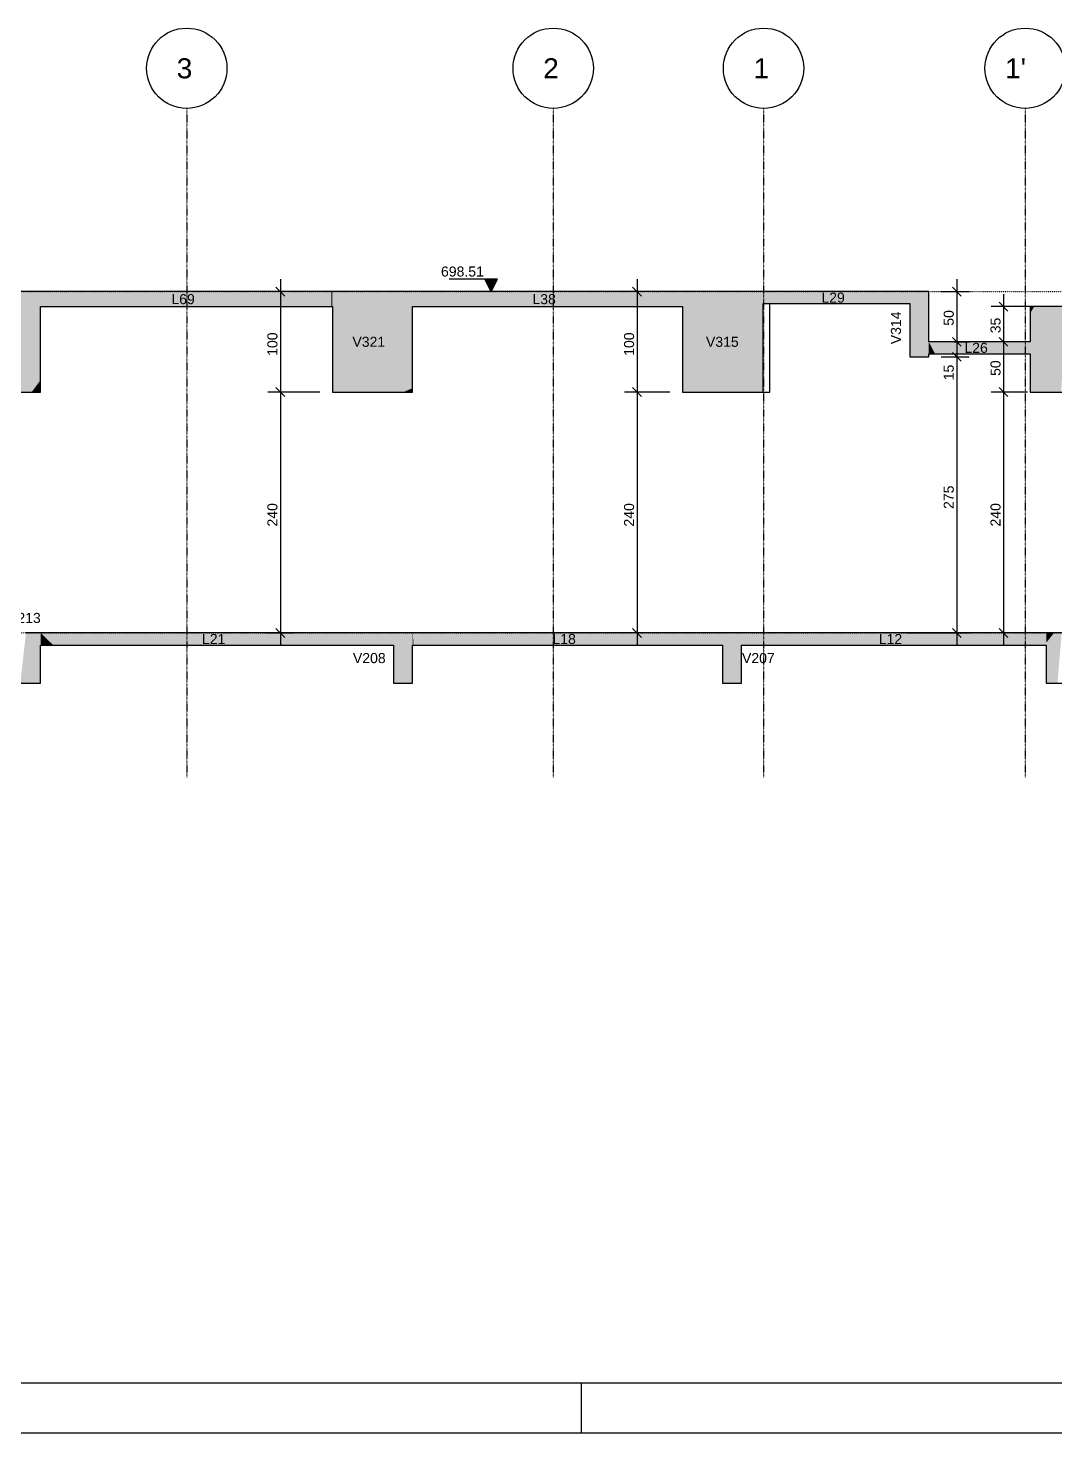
# Model space of a CAD drawing. Extents: x 37185 to 43130, y -8131 to -3926.
# Drawn here: x 38878 to 39901, y -8131 to -6732 of the extents above; entities that cross this region are included whole.
import ezdxf

# ---------------------------------------------------------------- set-up
doc = ezdxf.new("R2010")
doc.units = 0
doc.header["$MEASUREMENT"] = 0
doc.linetypes.add('ESTILO_TQS_0002', pattern=[0.4, 0.1, -0.3])
doc.linetypes.add('ESTILO_TQS_0004', pattern=[1.12, 0.5, -0.2, 0.01, -0.2, 0.01, -0.2])
for name, color, linetype in [('48', 4, 'CONTINUOUS'), ('50', 5, 'CONTINUOUS'), ('51', 5, 'CONTINUOUS'), ('52', 3, 'CONTINUOUS'), ('67', 7, 'CONTINUOUS'), ('70', 160, 'CONTINUOUS'), ('74', 2, 'CONTINUOUS'), ('75', 9, 'CONTINUOUS'), ('79', 12, 'CONTINUOUS'), ('95', 7, 'CONTINUOUS'), ('96', 252, 'CONTINUOUS')]:
    doc.layers.add(name, color=color, linetype=linetype)
doc.styles.add('TQS_ARIAL', font='arial.ttf')

msp = doc.modelspace()

# ---------------------------------------------------------------- linework, layer by layer
at = {"layer": '48', "linetype": 'Continuous'}
for p, q in [((39617, -7025.3), (39617, -7006.6)), ((39617, -7094.6), (39617, -7025.3)), ((39610.4, -7094.6), (39617, -7094.6))]:
    msp.add_line(p, q, dxfattribs=at)
at = {"layer": '50', "linetype": 'Continuous'}
for centre in [(39036.3, -6772.2), (39401.3, -6772.2), (39610.8, -6772.2), (39871.3, -6772.2)]:
    msp.add_circle(centre, 40, dxfattribs=at)
at = {"layer": '52', "linetype": 'Continuous'}
for points in [[(39775.3, -6994.6), (39764.5, -6994.6), (39758.4, -6994.6), (39756.3, -6994.6), (39744.4, -6994.6), (39659.1, -6994.6), (39617, -6994.6), (39610.5, -6994.6), (39610.4, -6994.6), (39570.2, -6994.6), (39541.6, -6994.6), (39536.4, -6994.6), (39529.9, -6994.6), (39314.3, -6994.6), (39261.3, -6994.6), (39215.8, -6994.6), (39190.2, -6994.6), (39181.3, -6994.6), (39180.4, -6994.6), (38890.8, -6994.6), (38845.3, -6994.6)], [(39775.3, -7044.6), (39775.3, -7022.8), (39775.3, -7001.9), (39775.3, -6994.6)], [(38890.8, -7094.6), (38890.8, -7082.6), (38890.8, -7009.6)], [(38890.8, -7009.6), (39055.9, -7009.6), (39147.5, -7009.6), (39180.4, -7009.6), (39181.3, -7009.6)], [(39181.3, -7009.6), (39181.3, -7094.6)], [(39261.3, -7094.6), (39261.3, -7090.7), (39261.3, -7009.6)], [(39261.3, -7009.6), (39264, -7009.6), (39283.7, -7009.6), (39287, -7009.6), (39314.3, -7009.6), (39439.8, -7009.6), (39529.9, -7009.6)], [(39529.9, -7009.6), (39529.9, -7058.7), (39529.9, -7094.6)], [(39610.4, -7094.6), (39610.4, -7048.6), (39610.4, -7011.2), (39610.4, -7006.6)], [(39610.4, -7006.6), (39610.5, -7006.6), (39612.1, -7006.6), (39617, -7006.6), (39695.9, -7006.6), (39744.4, -7006.6), (39756.3, -7006.6)], [(39756.3, -7006.6), (39756.3, -7031.3), (39756.3, -7059.6)], [(40026.3, -7009.6), (40019, -7009.6), (40011.3, -7009.6), (40007.3, -7009.6), (39970.4, -7009.6), (39931.7, -7009.6), (39928.6, -7009.6), (39926.2, -7009.6), (39911.3, -7009.6), (39891.5, -7009.6), (39880.2, -7009.6), (39876.3, -7009.6)], [(39876.3, -7009.6), (39876.3, -7016.3), (39876.3, -7016.7), (39876.3, -7017.3), (39876.3, -7019.1), (39876.3, -7044.6)], [(39876.3, -7044.6), (39775.3, -7044.6)], [(39756.3, -7059.6), (39758.4, -7059.6), (39769.2, -7059.6), (39775.3, -7059.6)], [(39775.3, -7059.6), (39775.3, -7056.6)], [(39775.3, -7056.6), (39781.6, -7056.6), (39838.7, -7056.6), (39871.2, -7056.6), (39876.3, -7056.6)], [(39876.3, -7056.6), (39876.3, -7067.2), (39876.3, -7094.6)], [(38810.8, -7094.6), (38856.3, -7094.6), (38881.9, -7094.6), (38890.8, -7094.6)], [(39181.3, -7094.6), (39226.8, -7094.6), (39252.4, -7094.6), (39261.3, -7094.6)], [(39529.9, -7094.6), (39567, -7094.6), (39597.4, -7094.6), (39610.4, -7094.6)], [(39876.3, -7094.6), (39896.1, -7094.6), (39907.3, -7094.6), (39911.3, -7094.6)], [(40942.3, -7334.6), (40750.5, -7334.6), (40576.8, -7334.6), (40560.5, -7334.6), (40541.8, -7334.6), (39911.3, -7334.6), (39907.7, -7334.6), (39900.1, -7334.6), (39892.3, -7334.6), (39588.8, -7334.6), (39585.2, -7334.6), (39577.6, -7334.6), (39569.8, -7334.6), (39261.7, -7334.6), (39261.3, -7334.6), (39257.7, -7334.6), (39250.1, -7334.6), (39242.3, -7334.6), (38890.8, -7334.6), (38886, -7334.6), (38876.2, -7334.6)], [(38890.8, -7384.6), (38890.8, -7346.6)], [(38890.8, -7346.6), (38894.1, -7346.6), (38897, -7346.6), (38903.2, -7346.6), (38952.8, -7346.6), (39056.5, -7346.6), (39070.8, -7346.6), (39100.6, -7346.6), (39242.3, -7346.6)], [(39242.3, -7346.6), (39242.3, -7355.2), (39242.3, -7364.7), (39242.3, -7384.6)], [(39261.3, -7384.6), (39261.3, -7346.6)], [(39261.3, -7346.6), (39261.5, -7346.6), (39261.9, -7346.6), (39305.9, -7346.6), (39397.9, -7346.6), (39412.3, -7346.6), (39442.5, -7346.6), (39505.4, -7346.6), (39569.8, -7346.6)], [(39569.8, -7346.6), (39569.8, -7355.2), (39569.8, -7384.6)], [(39588.8, -7384.6), (39588.8, -7375.1), (39588.8, -7355.2), (39588.8, -7346.6)], [(39588.8, -7346.6), (39688.8, -7346.6), (39735, -7346.6), (39831.3, -7346.6), (39842.9, -7346.6), (39867.1, -7346.6), (39892.3, -7346.6)], [(39892.3, -7346.6), (39892.3, -7355.2), (39892.3, -7364.7), (39892.3, -7384.6)], [(38865.8, -7384.6), (38870.5, -7384.6), (38880.4, -7384.6), (38890.8, -7384.6)], [(39242.3, -7384.6), (39245.9, -7384.6), (39253.5, -7384.6), (39261.3, -7384.6)], [(39569.8, -7384.6), (39573.4, -7384.6), (39581, -7384.6), (39588.8, -7384.6)], [(39892.3, -7384.6), (39895.9, -7384.6), (39903.5, -7384.6), (39911.3, -7384.6)]]:
    msp.add_lwpolyline(points, dxfattribs=at)
at = {"layer": '67', "linetype": 'ESTILO_TQS_0002'}
for p, q in [((37788.7, -6994.6), (41493.7, -6994.6)), ((37863.1, -7334.6), (41493.7, -7334.6))]:
    msp.add_line(p, q, dxfattribs=at)
at = {"layer": '70', "linetype": 'ESTILO_TQS_0004'}
for p, q in [((39036.3, -6812.2), (39036.3, -7478.1)), ((39401.3, -6812.2), (39401.3, -7478.1)), ((39610.8, -6812.2), (39610.8, -7478.1)), ((39871.3, -6812.2), (39871.3, -7478.1))]:
    msp.add_line(p, q, dxfattribs=at)
at = {"layer": '75', "linetype": 'Continuous'}
for p, q in [((39141.5, -6994.6), (39117.1, -6994.6)), ((39125.1, -6990.2), (39134, -6999)), ((39129.6, -6982.1), (39129.6, -7107.1)), ((39154, -6994.6), (39154, -6994.6)), ((39345.7, -6982.1), (39297.7, -6982.1)), ((39339.5, -6994.6), (39333.2, -6982.1)), ((39333.8, -6983.2), (39345.2, -6983.2)), ((39334.3, -6984.3), (39344.6, -6984.3)), ((39334.9, -6985.4), (39344, -6985.4)), ((39335.4, -6986.5), (39343.5, -6986.5)), ((39336, -6987.7), (39342.9, -6987.7)), ((39336.6, -6988.8), (39342.4, -6988.8)), ((39337.1, -6989.9), (39341.8, -6989.9)), ((39337.7, -6991), (39341.3, -6991)), ((39338.2, -6992.1), (39340.7, -6992.1)), ((39338.8, -6993.2), (39340.1, -6993.2)), ((39339.5, -6994.6), (39345.7, -6982.1)), ((39488.1, -6994.6), (39472.3, -6994.6)), ((39480.4, -6990.2), (39489.2, -6999)), ((39484.8, -6982.1), (39484.8, -7107.1)), ((39500.6, -6994.6), (39500.6, -6994.6)), ((39775.3, -6994.6), (39775.3, -6994.6)), ((39787.8, -6994.6), (39815.7, -6994.6)), ((39798.8, -6990.2), (39807.6, -6999)), ((39803.2, -6982.1), (39803.2, -7057.1)), ((39879, -7009.6), (39837.3, -7009.6)), ((39845.3, -7005.2), (39854.2, -7014)), ((39849.8, -6997.1), (39849.8, -7057.1)), ((39891.5, -7009.6), (39891.5, -7009.6)), ((39803.2, -7032.1), (39803.2, -7072.1)), ((39849.8, -7032.1), (39849.8, -7107.1)), ((39788, -7044.6), (39788, -7044.6)), ((39788, -7044.6), (39788, -7044.6)), ((39798.8, -7040.2), (39807.6, -7049)), ((39798.8, -7040.2), (39807.6, -7049)), ((39800.5, -7044.6), (39815.7, -7044.6)), ((39800.5, -7044.6), (39815.7, -7044.6)), ((39803.2, -7047.1), (39803.2, -7347.1)), ((39848.3, -7044.6), (39837.3, -7044.6)), ((39848.3, -7044.6), (39837.3, -7044.6)), ((39845.3, -7040.2), (39854.2, -7049)), ((39845.3, -7040.2), (39854.2, -7049)), ((39860.8, -7044.6), (39860.8, -7044.6)), ((39860.8, -7044.6), (39860.8, -7044.6)), ((39775.3, -7059.6), (39775.3, -7059.6)), ((39775.3, -7059.6), (39775.3, -7059.6)), ((39787.8, -7059.6), (39815.7, -7059.6)), ((39787.8, -7059.6), (39815.7, -7059.6)), ((39798.8, -7055.2), (39807.6, -7064)), ((39798.8, -7055.2), (39807.6, -7064)), ((39125.1, -7090.2), (39134, -7099)), ((39125.1, -7090.2), (39134, -7099)), ((39129.6, -7082.1), (39129.6, -7347.1)), ((39480.4, -7090.2), (39489.2, -7099)), ((39480.4, -7090.2), (39489.2, -7099)), ((39484.8, -7082.1), (39484.8, -7347.1)), ((39845.3, -7090.2), (39854.2, -7099)), ((39845.3, -7090.2), (39854.2, -7099)), ((39849.8, -7082.1), (39849.8, -7347.1)), ((39168.8, -7094.6), (39117.1, -7094.6)), ((39168.8, -7094.6), (39117.1, -7094.6)), ((39181.3, -7094.6), (39181.3, -7094.6)), ((39181.3, -7094.6), (39181.3, -7094.6)), ((39517.4, -7094.6), (39472.3, -7094.6)), ((39517.4, -7094.6), (39472.3, -7094.6)), ((39529.9, -7094.6), (39529.9, -7094.6)), ((39529.9, -7094.6), (39529.9, -7094.6)), ((39873.7, -7094.6), (39837.3, -7094.6)), ((39873.7, -7094.6), (39837.3, -7094.6)), ((39886.2, -7094.6), (39886.2, -7094.6)), ((39886.2, -7094.6), (39886.2, -7094.6)), ((39125.1, -7330.2), (39134, -7339)), ((39480.4, -7330.2), (39489.2, -7339)), ((39798.8, -7330.2), (39807.6, -7339)), ((39845.3, -7330.2), (39854.2, -7339)), ((39103.1, -7334.6), (39103.1, -7334.6)), ((39115.6, -7334.6), (39142.1, -7334.6)), ((39488.1, -7334.6), (39472.3, -7334.6)), ((39500.6, -7334.6), (39500.6, -7334.6)), ((39740.5, -7334.6), (39740.5, -7334.6)), ((39753, -7334.6), (39815.7, -7334.6)), ((39891.4, -7334.6), (39837.3, -7334.6))]:
    msp.add_line(p, q, dxfattribs=at)
at = {"layer": '79', "linetype": 'Continuous'}
msp.add_lwpolyline([(39333.2, -6982.1), (39339.5, -6994.6), (39345.7, -6982.1), (39333.2, -6982.1)], dxfattribs=at)
at = {"layer": '95', "linetype": 'Continuous'}
for p, q in [((37309.5, -8081.3), (43079.5, -8081.3)), ((39429.5, -8131.3), (39429.5, -8081.3)), ((37184.5, -8131.3), (43129.5, -8131.3))]:
    msp.add_line(p, q, dxfattribs=at)
at = {"layer": '96', "linetype": 'Continuous'}
for points in [[(38890.8, -6994.6), (38845.3, -6994.6), (38856.3, -7094.6)], [(38890.8, -6994.6), (38856.3, -7094.6), (38890.8, -6994.6)], [(38890.8, -6994.6), (38856.3, -7094.6), (38881.9, -7094.6)], [(38890.8, -6994.6), (38881.9, -7094.6), (38890.8, -6994.6)], [(38890.8, -6994.6), (38881.9, -7094.6), (38890.8, -7008.1)], [(38890.8, -6994.6), (38890.8, -7008.1), (38890.8, -6994.6)], [(39180.4, -6994.6), (38890.8, -6994.6), (38890.8, -7003.1)], [(39180.4, -6994.6), (38890.8, -7003.1), (39180.4, -6994.6)], [(39180.4, -6994.6), (38890.8, -7003.1), (38890.8, -7007.8)], [(39180.4, -6994.6), (38890.8, -7007.8), (39180.4, -6994.6)], [(39180.4, -6994.6), (38890.8, -7007.8), (38890.8, -7009.6)], [(39180.4, -6994.6), (38890.8, -7009.6), (39180.4, -6994.6)], [(39180.4, -6994.6), (38890.8, -7009.6), (39055.9, -7009.6)], [(39180.4, -6994.6), (39055.9, -7009.6), (39180.4, -6994.6)], [(39180.4, -6994.6), (39055.9, -7009.6), (39147.5, -7009.6)], [(39180.4, -6994.6), (39147.5, -7009.6), (39180.4, -6994.6)], [(39180.4, -6994.6), (39147.5, -7009.6), (39180.4, -7009.6)], [(39180.4, -6994.6), (39180.4, -7009.6), (39180.4, -6994.6)], [(39180.4, -6994.6), (39180.4, -7009.6), (39181.3, -7009.6)], [(39180.4, -6994.6), (39181.3, -7009.6), (39180.4, -6994.6)], [(39180.4, -6994.6), (39181.3, -7009.6), (39181.3, -7001.1)], [(39180.4, -6994.6), (39181.3, -7001.1), (39180.4, -6994.6)], [(39180.4, -6994.6), (39181.3, -7001.1), (39181.3, -6996.3)], [(39180.4, -6994.6), (39181.3, -6996.3), (39180.4, -6994.6)], [(39180.4, -6994.6), (39181.3, -6996.3), (39181.3, -6994.6)], [(39180.4, -6994.6), (39181.3, -6994.6), (39180.4, -6994.6)], [(39190.2, -6994.6), (39181.3, -6994.6), (39226.8, -7094.6)], [(39226.8, -7094.6), (39181.3, -6994.6), (39181.3, -7094.6)], [(39215.8, -6994.6), (39190.2, -6994.6), (39226.8, -7094.6)], [(39190.2, -6994.6), (39226.8, -7094.6), (39190.2, -6994.6)], [(39215.8, -6994.6), (39226.8, -7094.6), (39261.3, -6994.6)], [(39215.8, -6994.6), (39261.3, -6994.6), (39215.8, -6994.6)], [(39215.8, -6994.6), (39226.8, -7094.6), (39215.8, -6994.6)], [(39226.8, -7094.6), (39252.4, -7094.6), (39261.3, -6994.6)], [(39226.8, -7094.6), (39261.3, -6994.6), (39226.8, -7094.6)], [(39261.3, -6994.6), (39252.4, -7094.6), (39261.3, -6997.7)], [(39261.3, -6994.6), (39261.3, -6997.7), (39261.3, -6994.6)], [(39314.3, -6994.6), (39261.3, -6994.6), (39261.3, -7001.2)], [(39314.3, -6994.6), (39261.3, -7001.2), (39314.3, -6994.6)], [(39314.3, -6994.6), (39261.3, -7001.2), (39261.3, -7007)], [(39314.3, -6994.6), (39261.3, -7007), (39314.3, -6994.6)], [(39314.3, -6994.6), (39261.3, -7007), (39261.3, -7009.6)], [(39314.3, -6994.6), (39261.3, -7009.6), (39314.3, -6994.6)], [(39314.3, -6994.6), (39261.3, -7009.6), (39264, -7009.6)], [(39314.3, -6994.6), (39264, -7009.6), (39314.3, -6994.6)], [(39314.3, -6994.6), (39264, -7009.6), (39283.7, -7009.6)], [(39314.3, -6994.6), (39283.7, -7009.6), (39314.3, -6994.6)], [(39314.3, -6994.6), (39283.7, -7009.6), (39287, -7009.6)], [(39314.3, -6994.6), (39287, -7009.6), (39314.3, -6994.6)], [(39314.3, -6994.6), (39287, -7009.6), (39314.3, -7009.6)], [(39314.3, -6994.6), (39314.3, -7009.6), (39314.3, -6994.6)], [(39314.3, -6994.6), (39314.3, -7009.6), (39439.8, -7009.6)], [(39314.3, -6994.6), (39439.8, -7009.6), (39314.3, -6994.6)], [(39314.3, -6994.6), (39439.8, -7009.6), (39529.9, -7009.6)], [(39314.3, -6994.6), (39529.9, -7009.6), (39314.3, -6994.6)], [(39314.3, -6994.6), (39529.9, -7009.6), (39529.9, -7002.1)], [(39314.3, -6994.6), (39529.9, -7002.1), (39314.3, -6994.6)], [(39314.3, -6994.6), (39529.9, -7002.1), (39529.9, -6996.7)], [(39314.3, -6994.6), (39529.9, -6996.7), (39314.3, -6994.6)], [(39314.3, -6994.6), (39529.9, -6996.7), (39529.9, -6994.6)], [(39314.3, -6994.6), (39529.9, -6994.6), (39314.3, -6994.6)], [(39541.6, -6994.6), (39529.9, -6994.6), (39567, -7094.6)], [(39567, -7094.6), (39529.9, -6994.6), (39529.9, -7008.8)], [(39570.2, -6994.6), (39541.6, -6994.6), (39567, -7094.6)], [(39541.6, -6994.6), (39567, -7094.6), (39541.6, -6994.6)], [(39570.2, -6994.6), (39567, -7094.6), (39570.2, -6994.6)], [(39570.2, -6994.6), (39567, -7094.6), (39597.4, -7094.6)], [(39610.4, -6994.6), (39570.2, -6994.6), (39597.4, -7094.6)], [(39570.2, -6994.6), (39597.4, -7094.6), (39570.2, -6994.6)], [(39610.4, -6994.6), (39597.4, -7094.6), (39610.4, -6994.6)], [(39610.4, -6994.6), (39597.4, -7094.6), (39610.4, -7094.6)], [(39610.4, -6994.6), (39610.4, -7094.6), (39610.4, -6994.6)], [(39610.4, -7001.4), (39756.3, -6995.9), (39756.3, -6994.6)], [(39610.4, -7001.4), (39756.3, -6994.6), (39610.4, -7001.4)], [(39610.4, -7001.4), (39756.3, -6994.6), (39744.4, -6994.6)], [(39610.4, -7001.4), (39744.4, -6994.6), (39610.4, -7001.4)], [(39610.4, -7001.4), (39744.4, -6994.6), (39659.1, -6994.6)], [(39610.4, -7001.4), (39659.1, -6994.6), (39610.4, -7001.4)], [(39610.4, -7001.4), (39659.1, -6994.6), (39610.5, -6994.6)], [(39610.4, -7001.4), (39610.5, -6994.6), (39610.4, -7001.4)], [(39610.4, -7001.4), (39610.5, -6994.6), (39610.4, -6994.6)], [(39610.4, -7001.4), (39610.4, -6994.6), (39610.4, -7001.4)], [(39756.3, -7031.3), (39775.3, -7001.9), (39775.3, -6994.6)], [(39756.3, -7031.3), (39775.3, -6994.6), (39756.3, -7031.3)], [(39756.3, -7031.3), (39775.3, -6994.6), (39764.5, -6994.6)], [(39756.3, -7031.3), (39764.5, -6994.6), (39756.3, -7031.3)], [(39756.3, -7031.3), (39764.5, -6994.6), (39758.4, -6994.6)], [(39756.3, -7031.3), (39758.4, -6994.6), (39756.3, -7031.3)], [(39756.3, -7031.3), (39758.4, -6994.6), (39756.3, -6994.6)], [(39756.3, -7031.3), (39756.3, -6994.6), (39756.3, -7031.3)], [(38890.8, -7008.1), (38881.9, -7094.6), (38890.8, -7082.6)], [(38890.8, -7008.1), (38890.8, -7082.6), (38890.8, -7008.1)], [(39252.4, -7094.6), (39261.3, -7090.7), (39261.3, -6997.7)], [(39252.4, -7094.6), (39261.3, -6997.7), (39252.4, -7094.6)], [(39567, -7094.6), (39529.9, -7008.8), (39567, -7094.6)], [(39529.9, -7058.7), (39567, -7094.6), (39529.9, -7008.8)], [(39529.9, -7058.7), (39529.9, -7008.8), (39529.9, -7058.7)], [(39610.4, -7001.4), (39756.3, -6999.8), (39756.3, -6995.9)], [(39610.4, -7001.4), (39756.3, -6995.9), (39610.4, -7001.4)], [(39610.4, -7001.4), (39756.3, -7006.6), (39756.3, -6999.8)], [(39610.4, -7001.4), (39756.3, -6999.8), (39610.4, -7001.4)], [(39610.4, -7001.4), (39610.4, -7006.6), (39610.5, -7006.6)], [(39610.4, -7001.4), (39610.5, -7006.6), (39610.4, -7001.4)], [(39610.4, -7001.4), (39610.5, -7006.6), (39695.9, -7006.6)], [(39610.4, -7001.4), (39695.9, -7006.6), (39610.4, -7001.4)], [(39610.4, -7001.4), (39695.9, -7006.6), (39744.4, -7006.6)], [(39610.4, -7001.4), (39744.4, -7006.6), (39610.4, -7001.4)], [(39610.4, -7001.4), (39744.4, -7006.6), (39756.3, -7006.6)], [(39610.4, -7001.4), (39756.3, -7006.6), (39610.4, -7001.4)], [(39756.3, -7031.3), (39775.3, -7022.8), (39775.3, -7001.9)], [(39756.3, -7031.3), (39775.3, -7001.9), (39756.3, -7031.3)], [(39896.1, -7094.6), (39880.2, -7009.6), (39876.3, -7016.3)], [(39880.2, -7009.6), (39876.3, -7009.6), (39876.3, -7016.3)], [(39880.2, -7009.6), (39876.3, -7016.3), (39880.2, -7009.6)], [(39891.5, -7009.6), (39880.2, -7009.6), (39896.1, -7094.6)], [(39911.3, -7009.6), (39891.5, -7009.6), (39896.1, -7094.6)], [(39891.5, -7009.6), (39896.1, -7094.6), (39891.5, -7009.6)], [(39911.3, -7009.6), (39896.1, -7094.6), (39911.3, -7009.6)], [(39907.3, -7094.6), (39911.3, -7009.6), (39896.1, -7094.6)], [(39756.3, -7031.3), (39775.3, -7059.6), (39775.3, -7022.8)], [(39756.3, -7031.3), (39775.3, -7022.8), (39756.3, -7031.3)], [(39896.1, -7094.6), (39876.3, -7016.3), (39896.1, -7094.6)], [(39896.1, -7094.6), (39876.3, -7016.3), (39876.3, -7016.7)], [(39896.1, -7094.6), (39876.3, -7016.7), (39896.1, -7094.6)], [(39896.1, -7094.6), (39876.3, -7016.7), (39876.3, -7017.3)], [(39896.1, -7094.6), (39876.3, -7017.3), (39896.1, -7094.6)], [(39896.1, -7094.6), (39876.3, -7017.3), (39876.3, -7019.1)], [(39896.1, -7094.6), (39876.3, -7019.1), (39896.1, -7094.6)], [(39896.1, -7094.6), (39876.3, -7019.1), (39876.3, -7067.2)], [(39756.3, -7031.3), (39756.3, -7059.6), (39758.4, -7059.6)], [(39756.3, -7031.3), (39758.4, -7059.6), (39756.3, -7031.3)], [(39756.3, -7031.3), (39758.4, -7059.6), (39769.2, -7059.6)], [(39756.3, -7031.3), (39769.2, -7059.6), (39756.3, -7031.3)], [(39756.3, -7031.3), (39769.2, -7059.6), (39775.3, -7059.6)], [(39756.3, -7031.3), (39775.3, -7059.6), (39756.3, -7031.3)], [(39775.3, -7044.6), (39775.3, -7056.6), (39781.6, -7056.6)], [(39775.3, -7044.6), (39781.6, -7056.6), (39775.3, -7044.6)], [(39775.3, -7044.6), (39781.6, -7056.6), (39838.7, -7056.6)], [(39775.3, -7044.6), (39838.7, -7056.6), (39775.3, -7044.6)], [(39775.3, -7044.6), (39838.7, -7056.6), (39871.2, -7056.6)], [(39775.3, -7044.6), (39871.2, -7056.6), (39775.3, -7044.6)], [(39775.3, -7044.6), (39871.2, -7056.6), (39876.3, -7056.6)], [(39775.3, -7044.6), (39876.3, -7056.6), (39775.3, -7044.6)], [(39775.3, -7044.6), (39876.3, -7056.6), (39876.3, -7049.8)], [(39775.3, -7044.6), (39876.3, -7049.8), (39775.3, -7044.6)], [(39775.3, -7044.6), (39876.3, -7049.8), (39876.3, -7045.9)], [(39775.3, -7044.6), (39876.3, -7045.9), (39775.3, -7044.6)], [(39775.3, -7044.6), (39876.3, -7045.9), (39876.3, -7044.6)], [(39775.3, -7044.6), (39876.3, -7044.6), (39775.3, -7044.6)], [(39529.9, -7058.7), (39529.9, -7094.6), (39567, -7094.6)], [(39529.9, -7058.7), (39567, -7094.6), (39529.9, -7058.7)], [(39896.1, -7094.6), (39876.3, -7067.2), (39896.1, -7094.6)], [(39896.1, -7094.6), (39876.3, -7067.2), (39876.3, -7094.6)], [(38890.8, -7082.6), (38881.9, -7094.6), (38890.8, -7094.6)], [(38890.8, -7082.6), (38890.8, -7094.6), (38890.8, -7082.6)], [(39261.3, -7094.6), (39261.3, -7090.7), (39252.4, -7094.6)], [(39226.8, -7094.6), (39181.3, -7094.6), (39226.8, -7094.6)], [(39261.3, -7094.6), (39252.4, -7094.6), (39261.3, -7094.6)], [(39896.1, -7094.6), (39876.3, -7094.6), (39896.1, -7094.6)], [(39907.3, -7094.6), (39896.1, -7094.6), (39907.3, -7094.6)], [(38870.5, -7384.6), (38880.4, -7384.6), (38876.2, -7334.6)], [(38876.2, -7334.6), (38880.4, -7384.6), (38886, -7334.6)], [(38876.2, -7334.6), (38886, -7334.6), (38876.2, -7334.6)], [(38880.4, -7384.6), (38890.8, -7384.6), (38886, -7334.6)], [(38880.4, -7384.6), (38886, -7334.6), (38880.4, -7384.6)], [(38886, -7334.6), (38890.8, -7384.6), (38890.8, -7334.6)], [(38886, -7334.6), (38890.8, -7334.6), (38886, -7334.6)], [(38890.8, -7334.6), (38890.8, -7346.6), (38894.1, -7346.6)], [(38890.8, -7334.6), (38894.1, -7346.6), (38890.8, -7334.6)], [(38890.8, -7334.6), (38894.1, -7346.6), (38897, -7346.6)], [(38890.8, -7334.6), (38897, -7346.6), (38890.8, -7334.6)], [(38890.8, -7334.6), (38897, -7346.6), (38903.2, -7346.6)], [(38890.8, -7334.6), (38903.2, -7346.6), (38890.8, -7334.6)], [(38890.8, -7334.6), (38903.2, -7346.6), (38952.8, -7346.6)], [(38890.8, -7334.6), (38952.8, -7346.6), (38890.8, -7334.6)], [(38890.8, -7334.6), (38952.8, -7346.6), (39056.5, -7346.6)], [(38890.8, -7334.6), (39056.5, -7346.6), (38890.8, -7334.6)], [(38890.8, -7334.6), (39056.5, -7346.6), (39070.8, -7346.6)], [(38890.8, -7334.6), (39070.8, -7346.6), (38890.8, -7334.6)], [(38890.8, -7334.6), (39070.8, -7346.6), (39100.6, -7346.6)], [(38890.8, -7334.6), (39100.6, -7346.6), (38890.8, -7334.6)], [(38890.8, -7334.6), (39100.6, -7346.6), (39242.3, -7346.6)], [(38890.8, -7334.6), (39242.3, -7346.6), (38890.8, -7334.6)], [(38890.8, -7334.6), (39242.3, -7346.6), (39242.3, -7344.3)], [(38890.8, -7334.6), (39242.3, -7344.3), (38890.8, -7334.6)], [(38890.8, -7334.6), (39242.3, -7344.3), (39242.3, -7339.5)], [(38890.8, -7334.6), (39242.3, -7339.5), (38890.8, -7334.6)], [(38890.8, -7334.6), (39242.3, -7339.5), (39242.3, -7334.6)], [(38890.8, -7334.6), (39242.3, -7334.6), (38890.8, -7334.6)], [(39242.3, -7344.3), (39245.9, -7384.6), (39242.3, -7334.6)], [(39242.3, -7344.3), (39242.3, -7334.6), (39242.3, -7344.3)], [(39242.3, -7334.6), (39245.9, -7384.6), (39250.1, -7334.6)], [(39242.3, -7334.6), (39250.1, -7334.6), (39242.3, -7334.6)], [(39245.9, -7384.6), (39242.3, -7344.3), (39242.3, -7346.5)], [(39245.9, -7384.6), (39253.5, -7384.6), (39250.1, -7334.6)], [(39245.9, -7384.6), (39250.1, -7334.6), (39245.9, -7384.6)], [(39250.1, -7334.6), (39253.5, -7384.6), (39257.7, -7334.6)], [(39250.1, -7334.6), (39257.7, -7334.6), (39250.1, -7334.6)], [(39253.5, -7384.6), (39261.3, -7384.6), (39257.7, -7334.6)], [(39253.5, -7384.6), (39257.7, -7334.6), (39253.5, -7384.6)], [(39257.7, -7334.6), (39261.3, -7384.6), (39261.3, -7334.6)], [(39257.7, -7334.6), (39261.3, -7334.6), (39257.7, -7334.6)], [(39261.7, -7334.6), (39261.3, -7334.6), (39261.3, -7336.9)], [(39261.7, -7334.6), (39261.3, -7336.9), (39261.7, -7334.6)], [(39261.7, -7334.6), (39261.3, -7336.9), (39261.3, -7341.6)], [(39261.7, -7334.6), (39261.3, -7341.6), (39261.7, -7334.6)], [(39261.7, -7334.6), (39261.3, -7341.6), (39261.3, -7346.6)], [(39261.7, -7334.6), (39261.3, -7346.6), (39261.7, -7334.6)], [(39261.7, -7334.6), (39261.3, -7346.6), (39261.5, -7346.6)], [(39261.7, -7334.6), (39261.5, -7346.6), (39261.7, -7334.6)], [(39261.7, -7334.6), (39261.5, -7346.6), (39261.9, -7346.6)], [(39261.7, -7334.6), (39261.9, -7346.6), (39261.7, -7334.6)], [(39261.7, -7334.6), (39261.9, -7346.6), (39305.9, -7346.6)], [(39261.7, -7334.6), (39305.9, -7346.6), (39261.7, -7334.6)], [(39261.7, -7334.6), (39305.9, -7346.6), (39397.9, -7346.6)], [(39261.7, -7334.6), (39397.9, -7346.6), (39261.7, -7334.6)], [(39261.7, -7334.6), (39397.9, -7346.6), (39412.3, -7346.6)], [(39261.7, -7334.6), (39412.3, -7346.6), (39261.7, -7334.6)], [(39261.7, -7334.6), (39412.3, -7346.6), (39442.5, -7346.6)], [(39261.7, -7334.6), (39442.5, -7346.6), (39261.7, -7334.6)], [(39261.7, -7334.6), (39442.5, -7346.6), (39505.4, -7346.6)], [(39261.7, -7334.6), (39505.4, -7346.6), (39261.7, -7334.6)], [(39261.7, -7334.6), (39505.4, -7346.6), (39569.8, -7346.6)], [(39261.7, -7334.6), (39569.8, -7346.6), (39261.7, -7334.6)], [(39261.7, -7334.6), (39569.8, -7346.6), (39569.8, -7344.3)], [(39261.7, -7334.6), (39569.8, -7344.3), (39261.7, -7334.6)], [(39261.7, -7334.6), (39569.8, -7344.3), (39569.8, -7339.5)], [(39261.7, -7334.6), (39569.8, -7339.5), (39261.7, -7334.6)], [(39261.7, -7334.6), (39569.8, -7339.5), (39569.8, -7334.6)], [(39261.7, -7334.6), (39569.8, -7334.6), (39261.7, -7334.6)], [(39569.8, -7355.2), (39588.8, -7343.9), (39588.8, -7334.6)], [(39569.8, -7355.2), (39588.8, -7334.6), (39569.8, -7355.2)], [(39569.8, -7355.2), (39588.8, -7334.6), (39585.2, -7334.6)], [(39569.8, -7355.2), (39585.2, -7334.6), (39569.8, -7355.2)], [(39569.8, -7355.2), (39585.2, -7334.6), (39577.6, -7334.6)], [(39569.8, -7355.2), (39577.6, -7334.6), (39569.8, -7355.2)], [(39569.8, -7355.2), (39577.6, -7334.6), (39569.8, -7334.6)], [(39569.8, -7355.2), (39569.8, -7334.6), (39569.8, -7355.2)], [(39569.8, -7355.2), (39588.8, -7344.3), (39588.8, -7343.9)], [(39569.8, -7355.2), (39588.8, -7343.9), (39569.8, -7355.2)], [(39569.8, -7355.2), (39588.8, -7346.5), (39588.8, -7344.3)], [(39569.8, -7355.2), (39588.8, -7344.3), (39569.8, -7355.2)], [(39588.8, -7334.6), (39588.8, -7346.6), (39688.8, -7346.6)], [(39588.8, -7334.6), (39688.8, -7346.6), (39588.8, -7334.6)], [(39588.8, -7334.6), (39688.8, -7346.6), (39735, -7346.6)], [(39588.8, -7334.6), (39735, -7346.6), (39588.8, -7334.6)], [(39588.8, -7334.6), (39735, -7346.6), (39831.3, -7346.6)], [(39588.8, -7334.6), (39831.3, -7346.6), (39588.8, -7334.6)], [(39588.8, -7334.6), (39831.3, -7346.6), (39842.9, -7346.6)], [(39588.8, -7334.6), (39842.9, -7346.6), (39588.8, -7334.6)], [(39588.8, -7334.6), (39842.9, -7346.6), (39867.1, -7346.6)], [(39588.8, -7334.6), (39867.1, -7346.6), (39588.8, -7334.6)], [(39588.8, -7334.6), (39867.1, -7346.6), (39892.3, -7346.6)], [(39588.8, -7334.6), (39892.3, -7346.6), (39588.8, -7334.6)], [(39588.8, -7334.6), (39892.3, -7346.6), (39892.3, -7344.3)], [(39588.8, -7334.6), (39892.3, -7344.3), (39588.8, -7334.6)], [(39588.8, -7334.6), (39892.3, -7344.3), (39892.3, -7339.5)], [(39588.8, -7334.6), (39892.3, -7339.5), (39588.8, -7334.6)], [(39588.8, -7334.6), (39892.3, -7339.5), (39892.3, -7334.6)], [(39588.8, -7334.6), (39892.3, -7334.6), (39588.8, -7334.6)], [(39900.1, -7334.6), (39892.3, -7344.3), (39895.9, -7384.6)], [(39892.3, -7334.6), (39892.3, -7344.3), (39900.1, -7334.6)], [(39892.3, -7334.6), (39900.1, -7334.6), (39892.3, -7334.6)], [(39895.9, -7384.6), (39892.3, -7344.3), (39892.3, -7346.5)], [(39903.5, -7384.6), (39900.1, -7334.6), (39895.9, -7384.6)], [(39900.1, -7334.6), (39895.9, -7384.6), (39900.1, -7334.6)], [(39907.7, -7334.6), (39900.1, -7334.6), (39903.5, -7384.6)], [(39245.9, -7384.6), (39242.3, -7346.5), (39245.9, -7384.6)], [(39245.9, -7384.6), (39242.3, -7346.5), (39242.3, -7355.2)], [(39245.9, -7384.6), (39242.3, -7355.2), (39245.9, -7384.6)], [(39245.9, -7384.6), (39242.3, -7355.2), (39242.3, -7364.7)], [(39569.8, -7355.2), (39588.8, -7355.2), (39588.8, -7346.5)], [(39569.8, -7355.2), (39588.8, -7346.5), (39569.8, -7355.2)], [(39569.8, -7355.2), (39569.8, -7384.6), (39573.4, -7384.6)], [(39569.8, -7355.2), (39573.4, -7384.6), (39569.8, -7355.2)], [(39569.8, -7355.2), (39573.4, -7384.6), (39581, -7384.6)], [(39569.8, -7355.2), (39581, -7384.6), (39569.8, -7355.2)], [(39569.8, -7355.2), (39581, -7384.6), (39588.8, -7384.6)], [(39569.8, -7355.2), (39588.8, -7384.6), (39569.8, -7355.2)], [(39569.8, -7355.2), (39588.8, -7384.6), (39588.8, -7375.1)], [(39569.8, -7355.2), (39588.8, -7375.1), (39569.8, -7355.2)], [(39569.8, -7355.2), (39588.8, -7375.1), (39588.8, -7355.2)], [(39569.8, -7355.2), (39588.8, -7355.2), (39569.8, -7355.2)], [(39895.9, -7384.6), (39892.3, -7346.5), (39895.9, -7384.6)], [(39895.9, -7384.6), (39892.3, -7346.5), (39892.3, -7355.2)], [(39895.9, -7384.6), (39892.3, -7355.2), (39895.9, -7384.6)], [(39895.9, -7384.6), (39892.3, -7355.2), (39892.3, -7364.7)], [(39245.9, -7384.6), (39242.3, -7364.7), (39245.9, -7384.6)], [(39245.9, -7384.6), (39242.3, -7364.7), (39242.3, -7384.6)], [(39895.9, -7384.6), (39892.3, -7364.7), (39895.9, -7384.6)], [(39895.9, -7384.6), (39892.3, -7364.7), (39892.3, -7384.6)], [(39245.9, -7384.6), (39242.3, -7384.6), (39245.9, -7384.6)], [(39895.9, -7384.6), (39892.3, -7384.6), (39895.9, -7384.6)], [(39903.5, -7384.6), (39895.9, -7384.6), (39903.5, -7384.6)]]:
    msp.add_solid(points, dxfattribs=at)

# ---------------------------------------------------------------- texts
at = {"layer": '51', "linetype": 'Continuous', "style": 'TQS_ARIAL'}
for s, p in [('3', (39026.3, -6782.2)), ('2', (39391.3, -6782.2)), ('1', (39600.8, -6782.2)), ("1'", (39851.3, -6782.2))]:
    msp.add_text(s, height=20, dxfattribs=at).set_placement(p)
at = {"layer": '74', "linetype": 'Continuous', "style": 'TQS_ARIAL'}
for s, p in [('L29', (39668.4, -7005.6)), ('L69', (39021, -7007.1)), ('L38', (39380.6, -7007.1)), ('V321', (39201.3, -7049.6)), ('V315', (39553.4, -7049.6)), ('L26', (39810.8, -7055.6)), ('V213', (38858.3, -7324.6)), ('L21', (39051.5, -7345.6)), ('L18', (39400.5, -7345.6)), ('L12', (39725.5, -7345.6)), ('V208', (39201.8, -7364.6)), ('V207', (39589.3, -7364.6))]:
    msp.add_text(s, height=10, dxfattribs=at).set_placement(p)
msp.add_text('V314', height=10, rotation=90, dxfattribs=at).set_placement((39747.6, -7047))
at = {"layer": '75', "linetype": 'Continuous', "style": 'TQS_ARIAL'}
msp.add_text('698.51', height=10, dxfattribs=at).set_placement((39289.5, -6979.6))
for s, p in [('50', (39800.2, -7028.6)), ('35', (39846.8, -7036.1)), ('100', (39126.6, -7058.6)), ('100', (39481.8, -7058.6)), ('50', (39846.8, -7078.6)), ('15', (39800.2, -7082.9)), ('275', (39800.2, -7211.1)), ('240', (39126.6, -7228.6)), ('240', (39481.8, -7228.6)), ('240', (39846.8, -7228.6))]:
    msp.add_text(s, height=10, rotation=90, dxfattribs=at).set_placement(p)

doc.saveas('drawing.dxf')
